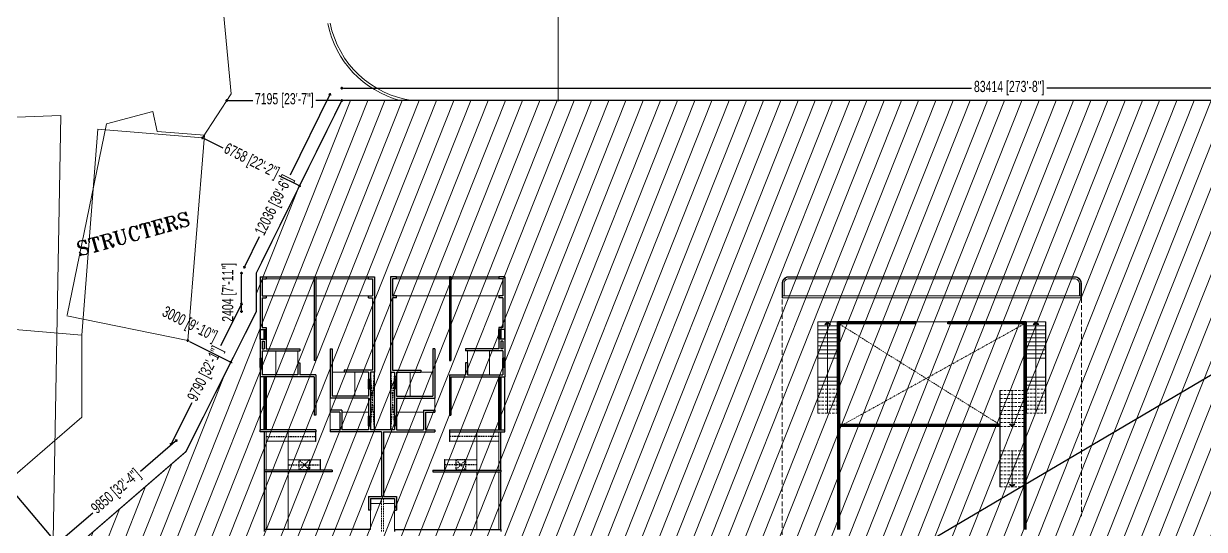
# Model space of a CAD drawing. Header units: inches. Extents: x -1856224 to -1617783, y -9059 to 170583.
# Drawn here: x -1803625 to -1729827, y 76454 to 108032 of the extents above; entities that cross this region are included whole.
import ezdxf

# ---------------------------------------------------------------- set-up
doc = ezdxf.new("R2010")
doc.units = ezdxf.units.IN
doc.header["$MEASUREMENT"] = 0
doc.linetypes.add('DASHED', pattern=[0.75, 0.5, -0.25])
doc.layers.add('C02 Walls 01', color=10, linetype='Continuous')
doc.layers.add('Structres', color=6, linetype='Continuous')
for name, color, linetype, lineweight in [('C06 Parapet Wall', 39, 'Continuous', 15), ('Compound Wall', 1, 'Continuous', 30), ('F03 Windows', 32, 'Continuous', 35), ('I03 Tile Drop', 250, 'Continuous', 9), ('L02 Handrails & Balustrades', 67, 'Continuous', 15), ('L03 Stairs', 77, 'Continuous', 15), ('M01 Furniture', 14, 'Continuous', 9), ('Proposed D.P. Road', 214, 'Continuous', 30), ('T01 Dimenstions Scale 01', 106, 'Continuous', 9), ('Y02 Hatching 02', 193, 'Continuous', 5), ('Z08 Structure above', 250, 'DASHED', 9)]:
    doc.layers.add(name, color=color, linetype=linetype, lineweight=lineweight)
doc.styles.add('ROMANT', font='romant.shx', dxfattribs={"height": 1.9})
doc.styles.add('vka-romans', font='GOTHIC.TTF', dxfattribs={"width": 0.7})
doc.dimstyles.new('vka-dim0100', dxfattribs={"dimscale": 100, "dimtxt": 1, "dimasz": 0.7, "dimexe": 1.5, "dimexo": 2.5, "dimgap": 1, "dimtad": 0, "dimdec": 0, "dimzin": 0, "dimdsep": 46, "dimtxsty": 'vka-romans', "dimblk": 'vkadot', "dimcen": 1.5, "dimdle": 1.5, "dimse1": 1, "dimse2": 1, "dimclrd": 256, "dimclre": 256, "dimclrt": 7, "dimadec": 1, "dimazin": 0, "dimtfac": 1, "dimtdec": 0, "dimtofl": 0, "dimtmove": 2, "dimatfit": 3, "dimfxl": 1, "dimtolj": 1, "dimtzin": 0, "dimarcsym": 0})

# ---------------------------------------------------------------- blocks, each defined once
blk = doc.blocks.new('vkadot')
at = {"layer": 'T01 Dimenstions Scale 01'}
for q in [(-0.85, 0), (0, 0.85), (0.85, 0), (0, -0.85)]:
    blk.add_line((0, 0), q, dxfattribs=at)
blk.add_circle((0, 0), 0.579, dxfattribs=at)
blk = doc.blocks.new('*D1627')
at = {"layer": 'T01 Dimenstions Scale 01', "lineweight": -2, "transparency": 16777216}
for p, q in [((-1794157, 81931), (-1796311, 80071)), ((-1801461, 75625), (-1799306, 77485))]:
    blk.add_line(p, q, dxfattribs=at)
at = {"layer": 'T01 Dimenstions Scale 01', "lineweight": -2, "transparency": 16777216, "xscale": 100, "yscale": 100, "zscale": 100}
for p, rotation in [((-1794081, 81997), 40.80935903358543), ((-1801536, 75559), 220.8093590335854)]:
    blk.add_blockref('vkadot', p, dxfattribs=dict(at, rotation=rotation))
at = {"layer": 'T01 Dimenstions Scale 01', "color": 7, "transparency": 16777216, "insert": (-1797809, 78778), "char_height": 700, "attachment_point": 5, "rotation": 40.80936, "style": 'vka-romans'}
blk.add_mtext('\\A1;9850 [32\'-4"]', dxfattribs=at)
blk = doc.blocks.new('*D1628')
at = {"layer": 'T01 Dimenstions Scale 01', "lineweight": -2, "transparency": 16777216}
for p, q in [((-1790056, 90429), (-1791322, 87912)), ((-1794367, 81862), (-1793101, 84378))]:
    blk.add_line(p, q, dxfattribs=at)
at = {"layer": 'T01 Dimenstions Scale 01', "lineweight": -2, "transparency": 16777216, "xscale": 100, "yscale": 100, "zscale": 100}
for p, rotation in [((-1790011, 90518), 63.28500047398036), ((-1794412, 81773), 243.2850004739804)]:
    blk.add_blockref('vkadot', p, dxfattribs=dict(at, rotation=rotation))
at = {"layer": 'T01 Dimenstions Scale 01', "color": 7, "transparency": 16777216, "insert": (-1792212, 86145), "char_height": 700, "attachment_point": 5, "rotation": 63.285, "style": 'vka-romans'}
blk.add_mtext('\\A1;9790 [32\'-1"]', dxfattribs=at)
blk = doc.blocks.new('*D1629')
at = {"layer": 'T01 Dimenstions Scale 01', "lineweight": -2, "transparency": 16777216}
blk.add_line((-1790011, 90151), (-1790011, 92354), dxfattribs=at)
at = {"layer": 'T01 Dimenstions Scale 01', "lineweight": -2, "transparency": 16777216, "xscale": 100, "yscale": 100, "zscale": 100}
for p, rotation in [((-1790011, 92454), 90), ((-1790011, 90051), 270)]:
    blk.add_blockref('vkadot', p, dxfattribs=dict(at, rotation=rotation))
at = {"layer": 'T01 Dimenstions Scale 01', "color": 7, "transparency": 16777216, "insert": (-1790765, 91253), "char_height": 700, "attachment_point": 5, "rotation": 90, "style": 'vka-romans'}
blk.add_mtext('\\A1;2404 [7\'-11"]', dxfattribs=at)
blk = doc.blocks.new('*D1630')
at = {"layer": 'T01 Dimenstions Scale 01', "lineweight": -2, "transparency": 16777216}
for p, q in [((-1784525, 103517), (-1786976, 98574)), ((-1789784, 92913), (-1788874, 94748))]:
    blk.add_line(p, q, dxfattribs=at)
at = {"layer": 'T01 Dimenstions Scale 01', "lineweight": -2, "transparency": 16777216, "xscale": 100, "yscale": 100, "zscale": 100}
for p, rotation in [((-1784480, 103607), 63.62040018864116), ((-1789828, 92824), 243.6204001886412)]:
    blk.add_blockref('vkadot', p, dxfattribs=dict(at, rotation=rotation))
at = {"layer": 'T01 Dimenstions Scale 01', "color": 7, "transparency": 16777216, "insert": (-1787925, 96661), "char_height": 700, "attachment_point": 5, "rotation": 63.6204, "style": 'vka-romans'}
blk.add_mtext('\\A1;12036 [39\'-6"]', dxfattribs=at)
blk = doc.blocks.new('*D1633')
at = {"layer": 'T01 Dimenstions Scale 01', "lineweight": -2, "transparency": 16777216}
for p, q in [((-1783635, 104004), (-1744390, 104004)), ((-1700421, 104004), (-1739667, 104004))]:
    blk.add_line(p, q, dxfattribs=at)
at = {"layer": 'T01 Dimenstions Scale 01', "lineweight": -2, "transparency": 16777216, "xscale": 100, "yscale": 100, "zscale": 100, "rotation": 180}
blk.add_blockref('vkadot', (-1783735, 104004), dxfattribs=at)
at = {"layer": 'T01 Dimenstions Scale 01', "lineweight": -2, "transparency": 16777216, "xscale": 100, "yscale": 100, "zscale": 100}
blk.add_blockref('vkadot', (-1700321, 104004), dxfattribs=at)
at = {"layer": 'T01 Dimenstions Scale 01', "color": 7, "transparency": 16777216, "insert": (-1742028, 104004), "char_height": 700, "attachment_point": 5, "style": 'vka-romans'}
blk.add_mtext('\\A1;83414 [273\'-8"]', dxfattribs=at)
blk = doc.blocks.new('*D1635')
at = {"layer": 'T01 Dimenstions Scale 01', "lineweight": -2, "transparency": 16777216}
for p, q in [((-1790830, 103237), (-1789303, 103237)), ((-1783835, 103237), (-1785362, 103237))]:
    blk.add_line(p, q, dxfattribs=at)
at = {"layer": 'T01 Dimenstions Scale 01', "lineweight": -2, "transparency": 16777216, "xscale": 100, "yscale": 100, "zscale": 100, "rotation": 180}
blk.add_blockref('vkadot', (-1790930, 103237), dxfattribs=at)
at = {"layer": 'T01 Dimenstions Scale 01', "lineweight": -2, "transparency": 16777216, "xscale": 100, "yscale": 100, "zscale": 100}
blk.add_blockref('vkadot', (-1783735, 103237), dxfattribs=at)
at = {"layer": 'T01 Dimenstions Scale 01', "color": 7, "transparency": 16777216, "insert": (-1787333, 103237), "char_height": 700, "attachment_point": 5, "style": 'vka-romans'}
blk.add_mtext('\\A1;7195 [23\'-7"]', dxfattribs=at)
blk = doc.blocks.new('*D1675')
at = {"layer": 'T01 Dimenstions Scale 01', "lineweight": -2, "transparency": 16777216}
blk.add_line((-1793265, 88193), (-1790764, 86935), dxfattribs=at)
at = {"layer": 'T01 Dimenstions Scale 01', "lineweight": -2, "transparency": 16777216, "xscale": 100, "yscale": 100, "zscale": 100}
for p, rotation in [((-1793354, 88238), 153.2850004739763), ((-1790674, 86890), 333.2850004739764)]:
    blk.add_blockref('vkadot', p, dxfattribs=dict(at, rotation=rotation))
at = {"layer": 'T01 Dimenstions Scale 01', "color": 7, "transparency": 16777216, "insert": (-1793276, 89208), "char_height": 700, "attachment_point": 5, "rotation": 333.285, "style": 'vka-romans'}
blk.add_mtext('\\A1;3000 [9\'-10"]', dxfattribs=at)
blk = doc.blocks.new('*D1676')
at = {"layer": 'T01 Dimenstions Scale 01', "lineweight": -2, "transparency": 16777216}
for p, q in [((-1792347, 100859), (-1791176, 100278)), ((-1786472, 97945), (-1787643, 98526))]:
    blk.add_line(p, q, dxfattribs=at)
at = {"layer": 'T01 Dimenstions Scale 01', "lineweight": -2, "transparency": 16777216, "xscale": 100, "yscale": 100, "zscale": 100}
for p, rotation in [((-1792437, 100904), 153.6204001886409), ((-1786382, 97901), 333.6204001886409)]:
    blk.add_blockref('vkadot', p, dxfattribs=dict(at, rotation=rotation))
at = {"layer": 'T01 Dimenstions Scale 01', "color": 7, "transparency": 16777216, "insert": (-1789409, 99402), "char_height": 700, "attachment_point": 5, "rotation": 333.6204, "style": 'vka-romans'}
blk.add_mtext('\\A1;6758 [22\'-2"]', dxfattribs=at)
blk = doc.blocks.new('*D1677')
at = {"layer": 'T01 Dimenstions Scale 01', "lineweight": -2, "transparency": 16777216}
for p, q in [((-1700407, 103186), (-1748465, 74872)), ((-1800854, 44005), (-1752796, 72320))]:
    blk.add_line(p, q, dxfattribs=at)
at = {"layer": 'T01 Dimenstions Scale 01', "lineweight": -2, "transparency": 16777216, "xscale": 100, "yscale": 100, "zscale": 100}
for p, rotation in [((-1700321, 103237), 30.50586545729002), ((-1800940, 43954), 210.5058654572901)]:
    blk.add_blockref('vkadot', p, dxfattribs=dict(at, rotation=rotation))
at = {"layer": 'T01 Dimenstions Scale 01', "color": 7, "transparency": 16777216, "insert": (-1750630, 73596), "char_height": 700, "attachment_point": 5, "rotation": 30.50587, "style": 'vka-romans'}
blk.add_mtext('\\A1;116784 [383\'-2"]', dxfattribs=at)
blk = doc.blocks.new('rgr')
at = {"layer": 'C02 Walls 01', "color": 250}
for p, q in [((-2218278, 805261), (-2217903, 805261)), ((-2218278, 805261), (-2218278, 801961)), ((-2217903, 805261), (-2217903, 805136)), ((-2214903, 805261), (-2214903, 800036)), ((-2214903, 805261), (-2214803, 805261)), ((-2214803, 805261), (-2214803, 800036)), ((-2211503, 805261), (-2211128, 805261)), ((-2211503, 805136), (-2211503, 805261)), ((-2211128, 805261), (-2211128, 799311)), ((-2209753, 805261), (-2210128, 805261)), ((-2210128, 805261), (-2210128, 799311)), ((-2209753, 805136), (-2209753, 805261)), ((-2206453, 805261), (-2206453, 800036)), ((-2206353, 805261), (-2206453, 805261)), ((-2206353, 805261), (-2206353, 800036)), ((-2202978, 805261), (-2203353, 805261)), ((-2203353, 805261), (-2203353, 805136)), ((-2202978, 805261), (-2202978, 801961)), ((-2218153, 805136), (-2217903, 805136)), ((-2218153, 805136), (-2218153, 804061)), ((-2211503, 805136), (-2211253, 805136)), ((-2211253, 805136), (-2211253, 804061)), ((-2209753, 805136), (-2210003, 805136)), ((-2210003, 805136), (-2210003, 804061)), ((-2203103, 805136), (-2203353, 805136)), ((-2203103, 805136), (-2203103, 804061)), ((-2218153, 804061), (-2217903, 804061)), ((-2218153, 803936), (-2217903, 803936)), ((-2218153, 803936), (-2218153, 802086)), ((-2217903, 804061), (-2217903, 803936)), ((-2211503, 804061), (-2211253, 804061)), ((-2211503, 803936), (-2211503, 804061)), ((-2211503, 803936), (-2211253, 803936)), ((-2211253, 803936), (-2211253, 799436)), ((-2209753, 804061), (-2210003, 804061)), ((-2209753, 803936), (-2210003, 803936)), ((-2210003, 803936), (-2210003, 799436)), ((-2209753, 803936), (-2209753, 804061)), ((-2203103, 804061), (-2203353, 804061)), ((-2203353, 804061), (-2203353, 803936)), ((-2203103, 803936), (-2203353, 803936)), ((-2203103, 803936), (-2203103, 802086)), ((-2218278, 801961), (-2217903, 801961)), ((-2218153, 802086), (-2217903, 802086)), ((-2217903, 802086), (-2217903, 801961)), ((-2203103, 802086), (-2203353, 802086)), ((-2203353, 802086), (-2203353, 801961)), ((-2202978, 801961), (-2203353, 801961)), ((-2218278, 801361), (-2217903, 801361)), ((-2218278, 801361), (-2218278, 800186)), ((-2218153, 801236), (-2218028, 801236)), ((-2218153, 801236), (-2218153, 800761)), ((-2218153, 800761), (-2218028, 800761)), ((-2218028, 801236), (-2218028, 800761)), ((-2217903, 801361), (-2217903, 800761)), ((-2217903, 800761), (-2215803, 800761)), ((-2215803, 800761), (-2215803, 800636)), ((-2213903, 800761), (-2213903, 797686)), ((-2213903, 800761), (-2213778, 800761)), ((-2213778, 800761), (-2213778, 797811)), ((-2207478, 800761), (-2207478, 797811)), ((-2207353, 800761), (-2207478, 800761)), ((-2207353, 800761), (-2207353, 797686)), ((-2203353, 800761), (-2205453, 800761)), ((-2205453, 800761), (-2205453, 800636)), ((-2202978, 801361), (-2203353, 801361)), ((-2203353, 801361), (-2203353, 800761)), ((-2203103, 801236), (-2203228, 801236)), ((-2203228, 801236), (-2203228, 800761)), ((-2203103, 800761), (-2203228, 800761)), ((-2203103, 801236), (-2203103, 800761)), ((-2202978, 801361), (-2202978, 800186)), ((-2218278, 800186), (-2218153, 800186)), ((-2218153, 800636), (-2215803, 800636)), ((-2218153, 800636), (-2218153, 800186)), ((-2214803, 800036), (-2214903, 800036)), ((-2206453, 800036), (-2206353, 800036)), ((-2203103, 800636), (-2205453, 800636)), ((-2203103, 800636), (-2203103, 800186)), ((-2202978, 800186), (-2203103, 800186)), ((-2218278, 799586), (-2218278, 799011)), ((-2218278, 799586), (-2218153, 799586)), ((-2218153, 799586), (-2218153, 799136)), ((-2215928, 799886), (-2215803, 799886)), ((-2215928, 799886), (-2215928, 799136)), ((-2215803, 799886), (-2215803, 799136)), ((-2211253, 799436), (-2213028, 799436)), ((-2213028, 799436), (-2213028, 799311)), ((-2211503, 799311), (-2213028, 799311)), ((-2211503, 799311), (-2211503, 798861)), ((-2211378, 799311), (-2211378, 798861)), ((-2211128, 799311), (-2211378, 799311)), ((-2210128, 799311), (-2209878, 799311)), ((-2210003, 799436), (-2208228, 799436)), ((-2209878, 799311), (-2209878, 798861)), ((-2209753, 799311), (-2209753, 798861)), ((-2209753, 799311), (-2208228, 799311)), ((-2208228, 799436), (-2208228, 799311)), ((-2205328, 799886), (-2205453, 799886)), ((-2205453, 799886), (-2205453, 799136)), ((-2205328, 799886), (-2205328, 799136)), ((-2203103, 799586), (-2203103, 799136)), ((-2202978, 799586), (-2203103, 799586)), ((-2202978, 799586), (-2202978, 799011)), ((-2214903, 799011), (-2218278, 799011)), ((-2215928, 799136), (-2218153, 799136)), ((-2214803, 799136), (-2215803, 799136)), ((-2214903, 799011), (-2214903, 796611)), ((-2214803, 799136), (-2214803, 796611)), ((-2211503, 798861), (-2211378, 798861)), ((-2209753, 798861), (-2209878, 798861)), ((-2206453, 799136), (-2205453, 799136)), ((-2206453, 799136), (-2206453, 796611)), ((-2206353, 799011), (-2202978, 799011)), ((-2206353, 799011), (-2206353, 796611)), ((-2205328, 799136), (-2203103, 799136)), ((-2211503, 797811), (-2213778, 797811)), ((-2211503, 798261), (-2211503, 797811)), ((-2211503, 798261), (-2211378, 798261)), ((-2211378, 798261), (-2211378, 796561)), ((-2209878, 798261), (-2209878, 796561)), ((-2209753, 798261), (-2209878, 798261)), ((-2209753, 798261), (-2209753, 797811)), ((-2209753, 797811), (-2207478, 797811)), ((-2211503, 797686), (-2213903, 797686)), ((-2211503, 797686), (-2211503, 796561)), ((-2209753, 797686), (-2209753, 796561)), ((-2209753, 797686), (-2207353, 797686)), ((-2214803, 796611), (-2214903, 796611)), ((-2213178, 796936), (-2213903, 796936)), ((-2213903, 796936), (-2213903, 796811)), ((-2213303, 796811), (-2213903, 796811)), ((-2213303, 796811), (-2213303, 795711)), ((-2213178, 796936), (-2213178, 795711)), ((-2211503, 796561), (-2211378, 796561)), ((-2209753, 796561), (-2209878, 796561)), ((-2208078, 796936), (-2207353, 796936)), ((-2208078, 796936), (-2208078, 795711)), ((-2207953, 796811), (-2207353, 796811)), ((-2207953, 796811), (-2207953, 795711)), ((-2207353, 796936), (-2207353, 796811)), ((-2206453, 796611), (-2206353, 796611)), ((-2214803, 795711), (-2218278, 795711)), ((-2218278, 795586), (-2218278, 795711)), ((-2214803, 795586), (-2218278, 795586)), ((-2214803, 795711), (-2214803, 795586)), ((-2213303, 795711), (-2213903, 795711)), ((-2213903, 795711), (-2213903, 795586)), ((-2210690, 795586), (-2213903, 795586)), ((-2211503, 795711), (-2213178, 795711)), ((-2211503, 795961), (-2211503, 795711)), ((-2211503, 795961), (-2211378, 795961)), ((-2211378, 795961), (-2211378, 795711)), ((-2209878, 795711), (-2211378, 795711)), ((-2210690, 795586), (-2210690, 791536)), ((-2210565, 795586), (-2207353, 795586)), ((-2210565, 795586), (-2210565, 791536)), ((-2209878, 795961), (-2209878, 795711)), ((-2209753, 795961), (-2209878, 795961)), ((-2209753, 795961), (-2209753, 795711)), ((-2209753, 795711), (-2208078, 795711)), ((-2207953, 795711), (-2207353, 795711)), ((-2207353, 795711), (-2207353, 795586)), ((-2206453, 795711), (-2202978, 795711)), ((-2206453, 795711), (-2206453, 795586)), ((-2206453, 795586), (-2202978, 795586)), ((-2202978, 795586), (-2202978, 795711)), ((-2213778, 793186), (-2218028, 793186)), ((-2218028, 793186), (-2218028, 793086)), ((-2213778, 793086), (-2218028, 793086)), ((-2213778, 793186), (-2213778, 793086)), ((-2207478, 793186), (-2203228, 793186)), ((-2207478, 793186), (-2207478, 793086)), ((-2207478, 793086), (-2203228, 793086)), ((-2203228, 793186), (-2203228, 793086)), ((-2211503, 791536), (-2211503, 790686)), ((-2211503, 791536), (-2210690, 791536)), ((-2211378, 791411), (-2211378, 790686)), ((-2211378, 791411), (-2209878, 791411)), ((-2210565, 791536), (-2209753, 791536)), ((-2209878, 791411), (-2209878, 790686)), ((-2209753, 791536), (-2209753, 790686)), ((-2211378, 790686), (-2211503, 790686)), ((-2209878, 790686), (-2209753, 790686)), ((-2211378, 789486), (-2218028, 789486)), ((-2218028, 789486), (-2218028, 789361)), ((-2209878, 789486), (-2209878, 789361)), ((-2209878, 789486), (-2203228, 789486)), ((-2203228, 789486), (-2203228, 789361))]:
    blk.add_line(p, q, dxfattribs=at)
at = {"layer": 'C06 Parapet Wall', "color": 250}
for p, q in [((-2217903, 805136), (-2214903, 805136)), ((-2214803, 805136), (-2211503, 805136)), ((-2206453, 805136), (-2209753, 805136)), ((-2203353, 805136), (-2206353, 805136)), ((-2185653, 804061), (-2166953, 804061)), ((-2185653, 803936), (-2166953, 803936)), ((-2212428, 796811), (-2212428, 796799)), ((-2212428, 796811), (-2211503, 796811)), ((-2212428, 796811), (-2212428, 796799)), ((-2212428, 796811), (-2211503, 796811)), ((-2212428, 796799), (-2211503, 796799)), ((-2212428, 796799), (-2211503, 796799)), ((-2208828, 796811), (-2209753, 796811)), ((-2208828, 796811), (-2209753, 796811)), ((-2208828, 796811), (-2209753, 796811)), ((-2208828, 796799), (-2209753, 796799)), ((-2208828, 796799), (-2209753, 796799)), ((-2208828, 796799), (-2209753, 796799)), ((-2208828, 796811), (-2208828, 796799)), ((-2208828, 796811), (-2208828, 796799)), ((-2208828, 796811), (-2208828, 796799)), ((-2217903, 795586), (-2217903, 793186)), ((-2203353, 795586), (-2203353, 793186)), ((-2217903, 793086), (-2217903, 789486)), ((-2203353, 793086), (-2203353, 789486))]:
    blk.add_line(p, q, dxfattribs=at)
blk.add_lwpolyline([(-2167078, 804061), (-2167078, 804836, 0.414214), (-2167378, 805136), (-2185228, 805136, 0.414214), (-2185528, 804836), (-2185528, 804061)], format="xyb", dxfattribs=at)
at = {"layer": 'F03 Windows', "color": 250, "linetype": 'Continuous', "lineweight": 30}
for p, q in [((-2177303, 802311), (-2177303, 802436)), ((-2175303, 802311), (-2175303, 802436))]:
    blk.add_line(p, q, dxfattribs=at)
at = {"layer": 'F03 Windows', "color": 250}
for p, q in [((-2218278, 801961), (-2218278, 801361)), ((-2218028, 801961), (-2218028, 801361)), ((-2217986, 801961), (-2217986, 801361)), ((-2217944, 801961), (-2217944, 801361)), ((-2217903, 801961), (-2217903, 801361)), ((-2203353, 801961), (-2203353, 801361)), ((-2203311, 801961), (-2203311, 801361)), ((-2203269, 801961), (-2203269, 801361)), ((-2203228, 801961), (-2203228, 801361)), ((-2202978, 801961), (-2202978, 801361)), ((-2218278, 800186), (-2218278, 799586)), ((-2218236, 800186), (-2218236, 799586)), ((-2218194, 800186), (-2218194, 799586)), ((-2218153, 800186), (-2218153, 799586)), ((-2203103, 800186), (-2203103, 799586)), ((-2203061, 800186), (-2203061, 799586)), ((-2203019, 800186), (-2203019, 799586)), ((-2202978, 800186), (-2202978, 799586)), ((-2218028, 799011), (-2218028, 795711)), ((-2217986, 799011), (-2217986, 795711)), ((-2217944, 799011), (-2217944, 795711)), ((-2217903, 799011), (-2217903, 795711)), ((-2211503, 798861), (-2211503, 798261)), ((-2211461, 798861), (-2211461, 798261)), ((-2211419, 798861), (-2211419, 798261)), ((-2211378, 798861), (-2211378, 798261)), ((-2209878, 798861), (-2209878, 798261)), ((-2209836, 798861), (-2209836, 798261)), ((-2209794, 798861), (-2209794, 798261)), ((-2209753, 798861), (-2209753, 798261)), ((-2203353, 799011), (-2203353, 795711)), ((-2203311, 799011), (-2203311, 795711)), ((-2203269, 799011), (-2203269, 795711)), ((-2203228, 799011), (-2203228, 795711)), ((-2211503, 796561), (-2211503, 795961)), ((-2211461, 796561), (-2211461, 795961)), ((-2211419, 796561), (-2211419, 795961)), ((-2211378, 796561), (-2211378, 795961)), ((-2209878, 796561), (-2209878, 795961)), ((-2209836, 796561), (-2209836, 795961)), ((-2209794, 796561), (-2209794, 795961)), ((-2209753, 796561), (-2209753, 795961))]:
    blk.add_line(p, q, dxfattribs=at)
at = {"layer": 'F03 Windows', "color": 250, "linetype": 'Continuous', "lineweight": 30}
for points in [[(-2177303, 802436), (-2182203, 802436)], [(-2182203, 802436), (-2182203, 789486)], [(-2177303, 802395), (-2182161, 802395)], [(-2182161, 802395), (-2182161, 789486)], [(-2177303, 802353), (-2182119, 802353)], [(-2182119, 802353), (-2182119, 789486)], [(-2177303, 802311), (-2182078, 802311)], [(-2182078, 802311), (-2182078, 789486)], [(-2170403, 802436), (-2175303, 802436)], [(-2170444, 802395), (-2175303, 802395)], [(-2170486, 802353), (-2175303, 802353)], [(-2170528, 802311), (-2175303, 802311)], [(-2170528, 789486), (-2170528, 802311)], [(-2170486, 789486), (-2170486, 802353)], [(-2170444, 789486), (-2170444, 802395)], [(-2170403, 789486), (-2170403, 802436)], [(-2172053, 796024), (-2182078, 796024)], [(-2172053, 795982), (-2182078, 795982)], [(-2172053, 795941), (-2182078, 795941)], [(-2172053, 795899), (-2182078, 795899)]]:
    blk.add_lwpolyline(points, dxfattribs=at)
at = {"layer": 'I03 Tile Drop', "color": 250}
for p, q in [((-2217903, 804061), (-2214903, 804061)), ((-2214803, 804061), (-2211503, 804061)), ((-2206453, 804061), (-2209753, 804061)), ((-2203353, 804061), (-2206353, 804061)), ((-2175303, 802436), (-2177303, 802436)), ((-2217303, 800636), (-2217303, 799136)), ((-2215928, 799886), (-2215928, 800636)), ((-2205328, 799886), (-2205328, 800636)), ((-2203953, 800636), (-2203953, 799136)), ((-2213028, 799311), (-2213778, 799311)), ((-2212353, 799311), (-2212353, 797811)), ((-2208903, 799311), (-2208903, 797811)), ((-2208228, 799311), (-2207478, 799311)), ((-2213903, 796936), (-2213903, 797686)), ((-2207353, 796937), (-2207353, 797687)), ((-2213903, 796811), (-2213903, 795711)), ((-2212428, 796811), (-2213178, 796811)), ((-2212428, 796811), (-2213178, 796811)), ((-2208828, 796811), (-2208078, 796811)), ((-2208828, 796811), (-2208078, 796811)), ((-2208828, 796811), (-2208078, 796811)), ((-2216528, 795586), (-2216528, 793186)), ((-2204728, 795586), (-2204728, 793186)), ((-2204728, 795586), (-2204728, 793186)), ((-2216528, 793086), (-2216528, 789486)), ((-2204728, 793086), (-2204728, 789486)), ((-2211378, 791111), (-2210690, 791111)), ((-2211378, 790686), (-2211378, 789486)), ((-2210565, 791111), (-2209878, 791111)), ((-2209878, 790686), (-2209878, 789486))]:
    blk.add_line(p, q, dxfattribs=at)
at = {"layer": 'L02 Handrails & Balustrades', "color": 250}
for p, q in [((-2217903, 805261), (-2214903, 805261)), ((-2217903, 805236), (-2214903, 805236)), ((-2214803, 805261), (-2211503, 805261)), ((-2214803, 805236), (-2211503, 805236)), ((-2206453, 805261), (-2209753, 805261)), ((-2206453, 805236), (-2209753, 805236)), ((-2203353, 805261), (-2206353, 805261)), ((-2203353, 805236), (-2206353, 805236)), ((-2183427, 796736), (-2183427, 802436)), ((-2183415, 796736), (-2183415, 802436)), ((-2182215, 796736), (-2182215, 802436)), ((-2182203, 796736), (-2182203, 802436)), ((-2170403, 796736), (-2170403, 802436)), ((-2170391, 796736), (-2170391, 802436)), ((-2169191, 796736), (-2169191, 802436)), ((-2169179, 796736), (-2169179, 802436)), ((-2211153, 799311), (-2211153, 795711)), ((-2211128, 799311), (-2211128, 795711)), ((-2210128, 799311), (-2210128, 795711)), ((-2210103, 799311), (-2210103, 795711)), ((-2218278, 795711), (-2218278, 799011)), ((-2218253, 795711), (-2218253, 799011)), ((-2203003, 795711), (-2203003, 799011)), ((-2202978, 795711), (-2202978, 799011)), ((-2218028, 795586), (-2218028, 793186)), ((-2218003, 795586), (-2218003, 793186)), ((-2203253, 795586), (-2203253, 793186)), ((-2203228, 795586), (-2203228, 793186)), ((-2218028, 793086), (-2218028, 789486)), ((-2218003, 793086), (-2218003, 789486)), ((-2203253, 793086), (-2203253, 789486)), ((-2203228, 793086), (-2203228, 789486))]:
    blk.add_line(p, q, dxfattribs=at)
for points in [[(-2185653, 803936), (-2185653, 804836, -0.414214), (-2185228, 805261), (-2167378, 805261, -0.414214), (-2166953, 804836), (-2166953, 803936)], [(-2185628, 803936), (-2185628, 804836, -0.414214), (-2185228, 805236), (-2167378, 805236, -0.414214), (-2166978, 804836), (-2166978, 803936)]]:
    blk.add_lwpolyline(points, format="xyb", dxfattribs=at)
blk.add_lwpolyline([(-2172053, 798149), (-2172028, 798149), (-2172028, 792149), (-2172053, 792149)], close=True, dxfattribs=at)
at = {"layer": 'L03 Stairs', "color": 250}
for p, q in [((-2183427, 802436), (-2182203, 802436)), ((-2183415, 802186), (-2182215, 802186)), ((-2182815, 796736), (-2182815, 802436)), ((-2170403, 802436), (-2169179, 802436)), ((-2170391, 802186), (-2169191, 802186)), ((-2169791, 796736), (-2169791, 802436)), ((-2183415, 801936), (-2182215, 801936)), ((-2183415, 801686), (-2182215, 801686)), ((-2170391, 801936), (-2169191, 801936)), ((-2170391, 801686), (-2169191, 801686)), ((-2183415, 801436), (-2182215, 801436)), ((-2183415, 801186), (-2182215, 801186)), ((-2183415, 800936), (-2182215, 800936)), ((-2170391, 801436), (-2169191, 801436)), ((-2170391, 801186), (-2169191, 801186)), ((-2170391, 800936), (-2169191, 800936)), ((-2183415, 800686), (-2182215, 800686)), ((-2183415, 800436), (-2182215, 800436)), ((-2183415, 800186), (-2182215, 800186)), ((-2170391, 800686), (-2169191, 800686)), ((-2170391, 800436), (-2169191, 800436)), ((-2170391, 800186), (-2169191, 800186)), ((-2183415, 798986), (-2182215, 798986)), ((-2183415, 798736), (-2182215, 798736)), ((-2170391, 798986), (-2169191, 798986)), ((-2170391, 798736), (-2169191, 798736)), ((-2183415, 798486), (-2182215, 798486)), ((-2170391, 798486), (-2169191, 798486))]:
    blk.add_line(p, q, dxfattribs=at)
at = {"layer": 'L03 Stairs', "color": 250, "linetype": 'DASHED', "ltscale": 300}
for p, q in [((-2183415, 798236), (-2182215, 798236)), ((-2183415, 797986), (-2182215, 797986)), ((-2172028, 798149), (-2170528, 798149)), ((-2172028, 797899), (-2170528, 797899)), ((-2170391, 798236), (-2169191, 798236)), ((-2170391, 797986), (-2169191, 797986)), ((-2183415, 797736), (-2182215, 797736)), ((-2183415, 797486), (-2182215, 797486)), ((-2183415, 797236), (-2182215, 797236)), ((-2172028, 797649), (-2170528, 797649)), ((-2172028, 797399), (-2170528, 797399)), ((-2172028, 797149), (-2170528, 797149)), ((-2170391, 797736), (-2169191, 797736)), ((-2170391, 797486), (-2169191, 797486)), ((-2170391, 797236), (-2169191, 797236)), ((-2183427, 796736), (-2182203, 796736)), ((-2183415, 796986), (-2182215, 796986)), ((-2172028, 796899), (-2170528, 796899)), ((-2172028, 796649), (-2170528, 796649)), ((-2172028, 796399), (-2170528, 796399)), ((-2170403, 796736), (-2169179, 796736)), ((-2170391, 796986), (-2169191, 796986)), ((-2172028, 796149), (-2170528, 796149)), ((-2172028, 795899), (-2170528, 795899)), ((-2172028, 795899), (-2170528, 795899)), ((-2172028, 794399), (-2170528, 794399)), ((-2172028, 794149), (-2170528, 794149)), ((-2172028, 793899), (-2170528, 793899)), ((-2172028, 793649), (-2170528, 793649)), ((-2172028, 793399), (-2170528, 793399)), ((-2172028, 793149), (-2170528, 793149)), ((-2172028, 792899), (-2170528, 792899)), ((-2172028, 792649), (-2170528, 792649)), ((-2172028, 792399), (-2170528, 792399)), ((-2172028, 792149), (-2170528, 792149)), ((-2172028, 792149), (-2170528, 792149))]:
    blk.add_line(p, q, dxfattribs=at)
at = {"layer": 'L03 Stairs', "color": 250}
for points in [[(-2182885, 802277), (-2182815, 802436), (-2182996, 802277)], [(-2182744, 802277), (-2182815, 802436), (-2182633, 802277)], [(-2169861, 802277), (-2169791, 802436), (-2169972, 802277)], [(-2169720, 802277), (-2169791, 802436), (-2169609, 802277)]]:
    blk.add_lwpolyline(points, close=True, dxfattribs=at)
for points in [[(-2171278, 798149), (-2171278, 795899)], [(-2171278, 794399), (-2171278, 792149)]]:
    blk.add_lwpolyline(points, dxfattribs=at)
at = {"layer": 'L03 Stairs', "color": 250, "elevation": 0}
for points in [[(-2171278, 795899), (-2171448, 796047), (-2171359, 796047), (-2171278, 795899)], [(-2171278, 795899), (-2171107, 796047), (-2171196, 796047), (-2171278, 795899)], [(-2171278, 792149), (-2171448, 792297), (-2171359, 792297), (-2171278, 792149)], [(-2171278, 792149), (-2171107, 792297), (-2171196, 792297), (-2171278, 792149)]]:
    blk.add_lwpolyline(points, dxfattribs=at)
at = {"layer": 'M01 Furniture', "color": 250}
for p, q in [((-2214828, 795586), (-2214828, 794986)), ((-2214803, 795586), (-2214803, 794986)), ((-2206453, 795586), (-2206453, 794986)), ((-2206428, 795586), (-2206428, 794986)), ((-2217903, 794986), (-2214828, 794986)), ((-2203353, 794986), (-2206428, 794986)), ((-2216528, 793836), (-2214528, 793836)), ((-2214528, 793836), (-2214528, 793186)), ((-2214503, 793836), (-2214503, 793186)), ((-2206753, 793836), (-2206753, 793186)), ((-2204728, 793836), (-2206728, 793836)), ((-2206728, 793836), (-2206728, 793186))]:
    blk.add_line(p, q, dxfattribs=at)
for centre, start, end in [((-2214815, 794986), 180, 0), ((-2206440, 794986), 180, 0), ((-2214515, 793836), 0, 180), ((-2206740, 793836), 0, 180)]:
    blk.add_arc(centre, 12.5, start, end, dxfattribs=at)
at = {"layer": 'Z08 Structure above', "color": 250, "ltscale": 200}
for p, q in [((-2182078, 795899), (-2170528, 802311)), ((-2172053, 796024), (-2182078, 802311)), ((-2211153, 795711), (-2211378, 799311)), ((-2211378, 795711), (-2211153, 799311)), ((-2210103, 795711), (-2209878, 799311)), ((-2209878, 795711), (-2210103, 799311)), ((-2210690, 791411), (-2210690, 789361)), ((-2210565, 791411), (-2210565, 789361))]:
    blk.add_line(p, q, dxfattribs=at)
at = {"layer": 'Z08 Structure above', "color": 250}
blk.add_line((-2172053, 795899), (-2182078, 795899), dxfattribs=at)
at = {"layer": 'Z08 Structure above', "color": 250, "lineweight": -2, "ltscale": 200}
for p, q in [((-2217903, 795286), (-2214828, 795286)), ((-2203353, 795286), (-2206428, 795286)), ((-2216528, 793511), (-2214528, 793511)), ((-2215199, 793826), (-2215831, 793194)), ((-2215199, 793194), (-2215831, 793826)), ((-2204728, 793511), (-2206728, 793511)), ((-2206056, 793826), (-2205424, 793194)), ((-2206056, 793194), (-2205424, 793826))]:
    blk.add_line(p, q, dxfattribs=at)
at = {"layer": 'Z08 Structure above', "color": 250, "ltscale": 600}
blk.add_lwpolyline([(-2185653, 788686), (-2185653, 803936), (-2185653, 804836, -0.414214), (-2185228, 805261), (-2167378, 805261, -0.414861), (-2166953, 804836), (-2166953, 803936), (-2166953, 790311)], format="xyb", dxfattribs=at)
at = {"layer": 'Z08 Structure above', "color": 250, "lineweight": -2, "ltscale": 200}
for points in [[(-2215199, 793194), (-2215831, 793194), (-2215831, 793826), (-2215199, 793826)], [(-2206056, 793194), (-2205424, 793194), (-2205424, 793826), (-2206056, 793826)]]:
    blk.add_lwpolyline(points, close=True, dxfattribs=at)
blk = doc.blocks.new('*D1776')
at = {"layer": 'T01 Dimenstions Scale 01', "lineweight": -2, "transparency": 16777216}
for p, q in [((-1813459, 89649), (-1808734, 84071)), ((-1801004, 74945), (-1805729, 80523))]:
    blk.add_line(p, q, dxfattribs=at)
at = {"layer": 'T01 Dimenstions Scale 01', "lineweight": -2, "transparency": 16777216, "xscale": 100, "yscale": 100, "zscale": 100}
for p, rotation in [((-1813524, 89726), 130.2634706378064), ((-1800940, 74868), 310.2634706378064)]:
    blk.add_blockref('vkadot', p, dxfattribs=dict(at, rotation=rotation))
at = {"layer": 'T01 Dimenstions Scale 01', "color": 7, "transparency": 16777216, "insert": (-1807232, 82297), "char_height": 700, "attachment_point": 5, "rotation": 310.26347, "style": 'vka-romans'}
blk.add_mtext('\\A1;19470 [63\'-11"]', dxfattribs=at)

msp = doc.modelspace()

# ---------------------------------------------------------------- hatches: boundary and pattern name
at = {"layer": 'Y02 Hatching 02'}
h = msp.add_hatch(dxfattribs=at)
h.set_pattern_fill('ANSI31', color=252, scale=8000, angle=23.335451)
h.set_pattern_definition([(68.33545, (-678283.3, -717883.9), (-929.3612, 369.1718), [])])
h.paths.add_polyline_path([(-1692789.7, 43954.5), (-1692789.7, 85779.5), (-1700321.1, 103237.3), (-1783735.4, 103237.3), (-1789083.2, 92454.5), (-1789083.2, 90050.8), (-1793484.5, 81305.6), (-1800939.7, 74868.3), (-1800939.7, 43954.5)])

# ---------------------------------------------------------------- linework, layer by layer
at = {"color": 1, "linetype": 'DASHED', "ltscale": 2000, "true_color": 0xf00000, "const_width": 80}
msp.add_lwpolyline([(-1800939.7, 74868.3), (-1800939.7, 43954.5), (-1692789.7, 43954.5), (-1692789.7, 85779.5), (-1700321.1, 103237.3), (-1783735.4, 103237.3), (-1789083.2, 92454.5), (-1789083.2, 90050.8), (-1793484.5, 81305.6), (-1800939.7, 74868.3)], dxfattribs=at)
at = {"layer": 'C06 Parapet Wall'}
msp.add_line((-1770214.7, 103184, -956), (-1770214.7, 137142.7, -956), dxfattribs=at)
msp.add_lwpolyline([(-1809778.5, 39149.1, 0.2595752), (-1806939.7, 44248.8), (-1806939.7, 77457.3), (-1799991, 83457.3), (-1799991, 88587.8)], format="xyb", dxfattribs=at)
for centre, radius, start, end in [((-1778507.8, 109263.3, -956), 6231.6, 191.397031, 255.242073), ((-1778507.7, 109263.5, -956), 6081.8, 191.447028, 262.247236)]:
    msp.add_arc(centre, radius, start, end, dxfattribs=at)
at = {"layer": 'Compound Wall', "linetype": 'Continuous', "lineweight": 0, "flags": 128}
for points, elevation in [([(-1791846.6, 115419.5), (-1791708.4, 114929.3), (-1790659.8, 103656.5), (-1792436.7, 100903.7), (-1798991.4, 101439.3), (-1799991, 88587.8), (-1813523.6, 89725.8)], 4934), ([(-1802974.6, 39398.5), (-1802908.9, 41628.2), (-1802866.8, 43284.2), (-1802498.4, 56876.4), (-1802218.2, 65140.4), (-1801802.4, 74675.5), (-1801293.2, 102287.8), (-1818469.5, 101652.1)], 12495)]:
    msp.add_lwpolyline(points, dxfattribs=dict(at, elevation=elevation))
at = {"layer": 'Structres', "linetype": 'Continuous', "lineweight": 0, "flags": 128}
for points, elevation in [([(-1793354, 88238.2), (-1792327.2, 101065), (-1795280.9, 101305.5), (-1795557.1, 102552), (-1798452, 101783.5)], 8509), ([(-1800911.1, 89828.3), (-1798452, 101783.5)], 6507), ([(-1793354, 88238.2), (-1800918.1, 89794.2)], 8509)]:
    msp.add_lwpolyline(points, dxfattribs=dict(at, elevation=elevation))

# ---------------------------------------------------------------- block references
msp.add_blockref('rgr', (429437.8, -713031.9))

# ---------------------------------------------------------------- texts
at = {"layer": 'Proposed D.P. Road', "color": 0, "lineweight": -3, "style": 'ROMANT'}
msp.add_text('STRUCTERS', height=893.92, rotation=15.499044, dxfattribs=at).set_placement((-1800167.4, 93499.1, 26318))

# ---------------------------------------------------------------- dimensions: what is measured, and where the dimension line sits
at = {"layer": 'T01 Dimenstions Scale 01'}
for base, p2, picture, middle in [((-1700321.1, 104004.3), (-1700321.1, 103237.3), '*D1633', (-1742028.2, 104004.3)), ((-1790930.4, 103237.3), (-1790930.4, 103237.3), '*D1635', (-1787332.9, 103237.3))]:
    dim = msp.add_linear_dim(base=base, p1=(-1783735.4, 103237.3), p2=p2, dimstyle='vka-dim0100', override={"dimtxt": 7, "dimasz": 1, "dimfxl": 3}, dxfattribs=at)
    dim.commit()
    dim.dimension.update_dxf_attribs({"geometry": picture, "text_midpoint": middle})
for base, p1, p2, angle, picture, middle in [((-1784480.1, 103606.6), (-1789083.2, 92454.5), (-1783735.4, 103237.3), 63.6204, '*D1630', (-1787924.7, 96661.2)), ((-1790674.2, 86889.6), (-1793354, 88238.2, 8509), (-1790674.2, 86889.6), 333.285, '*D1675', (-1793276.4, 89207.9))]:
    dim = msp.add_linear_dim(base=base, p1=p1, p2=p2, angle=angle, dimstyle='vka-dim0100', override={"dimtxt": 7, "dimasz": 1, "dimfxl": 3}, dxfattribs=at)
    dim.commit()
    dim.dimension.update_dxf_attribs({"geometry": picture, "text_midpoint": middle, "dimtype": 161})
for p1, p2, distance, picture, middle in [((-1800939.7, 43954.5), (-1700321.1, 103237.3), 0, '*D1677', (-1750630.4, 73595.9)), ((-1792436.7, 100903.7, 4934), (-1786382.1, 97900.8), 0, '*D1676', (-1789409.4, 99402.3)), ((-1793484.5, 81305.6), (-1789083.2, 90050.8), 1038.8, '*D1628', (-1792211.7, 86145.2)), ((-1800939.7, 74868.3), (-1813523.6, 89725.8, 4934), 0, '*D1776', (-1807231.7, 82297.1)), ((-1800939.7, 74868.3), (-1793484.5, 81305.6), 912.9, '*D1627', (-1797808.7, 78777.9))]:
    dim = msp.add_aligned_dim(p1=p1, p2=p2, distance=distance, dimstyle='vka-dim0100', override={"dimtxt": 7, "dimasz": 1, "dimfxl": 3}, dxfattribs=at)
    dim.commit()
    dim.dimension.update_dxf_attribs({"geometry": picture, "text_midpoint": middle})
dim = msp.add_linear_dim(base=(-1790011.1, 92454.5), p1=(-1789083.2, 90050.8), p2=(-1789083.2, 92454.5), angle=90, dimstyle='vka-dim0100', override={"dimtxt": 7, "dimasz": 1, "dimfxl": 3}, dxfattribs=at)
dim.commit()
dim.dimension.update_dxf_attribs({"geometry": '*D1629', "text_midpoint": (-1790764.6, 91252.7)})

doc.saveas('drawing.dxf')
